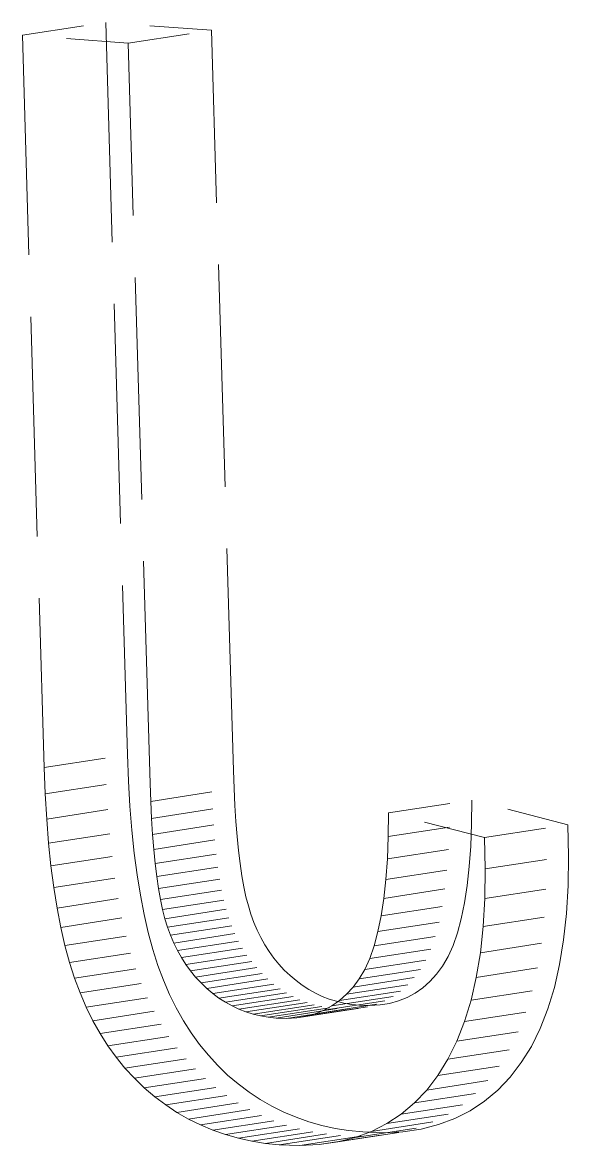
# Model space of a CAD drawing. Extents: x 23 to 417, y 3 to 294.
# Drawn here: x 333.635 to 334.518, y 147.02 to 148.837 of the extents above; entities that cross this region are included whole.
import ezdxf

# ---------------------------------------------------------------- set-up
doc = ezdxf.new("R2010")
doc.units = 0
doc.linetypes.add('DASHED', pattern=[15, 12, -3])
doc.layers.get('0').update_dxf_attribs({"lineweight": 13})

# ---------------------------------------------------------------- blocks, each defined once
blk = doc.blocks.new('BLOCK3535')
at = {"color": 7, "linetype": 'DASHED', "lineweight": 13, "ltscale": 0.006819}
for p, q in [((-37.26, 32.9712), (-36.9904, 33.0126)), ((-36.918, 32.9457), (-36.6485, 32.9871)), ((-37.1898, 30.6026), (-36.9203, 30.644)), ((-37.1865, 30.5172), (-36.9169, 30.5586)), ((-36.8451, 30.4929), (-36.5755, 30.5343)), ((-36.0758, 30.4557), (-35.8063, 30.4971)), ((-37.1817, 30.4357), (-36.9122, 30.4771)), ((-36.8424, 30.4379), (-36.5728, 30.4793)), ((-36.8391, 30.3862), (-36.5695, 30.4276)), ((-36.0769, 30.3788), (-35.8073, 30.4202)), ((-35.7658, 30.3759), (-35.4962, 30.4173)), ((-37.1755, 30.358), (-36.906, 30.3994)), ((-36.8352, 30.3376), (-36.5656, 30.379)), ((-36.0798, 30.3071), (-35.8102, 30.3485)), ((-37.1679, 30.2841), (-36.8983, 30.3255)), ((-36.8307, 30.2922), (-36.5611, 30.3336)), ((-35.7632, 30.2746), (-35.4936, 30.316)), ((-36.8256, 30.25), (-36.556, 30.2915)), ((-36.0846, 30.2405), (-35.815, 30.2819)), ((-37.1587, 30.214), (-36.8892, 30.2555)), ((-36.8198, 30.2111), (-36.5503, 30.2525)), ((-36.8135, 30.1753), (-36.5439, 30.2167)), ((-36.0913, 30.1791), (-35.8217, 30.2205)), ((-35.7646, 30.1788), (-35.495, 30.2202)), ((-37.1482, 30.1478), (-36.8786, 30.1892)), ((-36.8066, 30.1427), (-36.537, 30.1841)), ((-36.799, 30.1133), (-36.5294, 30.1547)), ((-36.0998, 30.1228), (-35.8303, 30.1642)), ((-37.1362, 30.0854), (-36.8666, 30.1268)), ((-36.7906, 30.0861), (-36.521, 30.1275)), ((-35.7699, 30.0883), (-35.5003, 30.1297)), ((-36.781, 30.0598), (-36.5115, 30.1013)), ((-36.1103, 30.0716), (-35.8407, 30.113)), ((-37.1227, 30.0268), (-36.8531, 30.0682)), ((-36.7704, 30.0347), (-36.5008, 30.0761)), ((-36.7585, 30.0106), (-36.489, 30.052)), ((-36.1226, 30.0257), (-35.853, 30.0671)), ((-35.779, 30.0033), (-35.5095, 30.0447)), ((-37.1078, 29.972), (-36.8382, 30.0134)), ((-36.7456, 29.9875), (-36.476, 30.0289)), ((-36.1368, 29.9848), (-35.8672, 30.0263)), ((-36.7315, 29.9655), (-36.462, 30.0069)), ((-36.7163, 29.9445), (-36.4468, 29.986)), ((-36.1528, 29.9492), (-35.8832, 29.9906)), ((-37.0914, 29.921), (-36.8218, 29.9624)), ((-36.7, 29.9246), (-36.4304, 29.9661)), ((-36.6825, 29.9058), (-36.413, 29.9472)), ((-36.1707, 29.9187), (-35.9012, 29.9601)), ((-35.7921, 29.9236), (-35.5226, 29.965)), ((-37.0734, 29.873), (-36.8038, 29.9144)), ((-36.664, 29.888), (-36.3944, 29.9294)), ((-36.6445, 29.8715), (-36.3749, 29.9129)), ((-36.2117, 29.8689), (-35.9421, 29.9103)), ((-36.1904, 29.8923), (-35.9208, 29.9337)), ((-37.0537, 29.8271), (-36.7841, 29.8686)), ((-36.6244, 29.8565), (-36.3548, 29.8979)), ((-36.6035, 29.8431), (-36.334, 29.8845)), ((-36.5821, 29.8312), (-36.3125, 29.8726)), ((-36.259, 29.8314), (-35.9895, 29.8728)), ((-36.2345, 29.8486), (-35.965, 29.89)), ((-35.8091, 29.8494), (-35.5396, 29.8908)), ((-36.56, 29.8208), (-36.2904, 29.8622)), ((-36.5372, 29.812), (-36.2676, 29.8534)), ((-36.5138, 29.8047), (-36.2442, 29.8461)), ((-36.4897, 29.7989), (-36.2201, 29.8403)), ((-36.4649, 29.7947), (-36.1954, 29.8361)), ((-36.4396, 29.792), (-36.17, 29.8334)), ((-36.4055, 29.7909), (-36.1359, 29.8324)), ((-36.373, 29.7929), (-36.1034, 29.8343)), ((-36.3421, 29.798), (-36.0725, 29.8394)), ((-36.3128, 29.806), (-36.0432, 29.8475)), ((-36.2851, 29.8172), (-36.0155, 29.8586)), ((-37.0321, 29.7834), (-36.7625, 29.8248)), ((-35.83, 29.7805), (-35.5605, 29.8219)), ((-37.0088, 29.7419), (-36.7393, 29.7833)), ((-35.8548, 29.7171), (-35.5853, 29.7585)), ((-36.9838, 29.7024), (-36.7142, 29.7438)), ((-36.957, 29.6651), (-36.6874, 29.7065)), ((-35.8836, 29.659), (-35.614, 29.7004)), ((-36.9284, 29.63), (-36.6588, 29.6714)), ((-35.9162, 29.6064), (-35.6466, 29.6478)), ((-36.8981, 29.597), (-36.6285, 29.6384)), ((-36.866, 29.5661), (-36.5964, 29.6075)), ((-36.8321, 29.5374), (-36.5625, 29.5788)), ((-35.9524, 29.5592), (-35.6828, 29.6006)), ((-36.7968, 29.5109), (-36.5272, 29.5523)), ((-35.992, 29.5175), (-35.7224, 29.5589)), ((-36.7603, 29.4869), (-36.4908, 29.5283)), ((-36.7228, 29.4653), (-36.4532, 29.5067)), ((-36.0349, 29.4813), (-35.7654, 29.5227)), ((-36.6842, 29.4461), (-36.4146, 29.4875)), ((-36.6445, 29.4293), (-36.3749, 29.4708)), ((-36.1308, 29.4254), (-35.8613, 29.4668)), ((-36.0812, 29.4506), (-35.8116, 29.492)), ((-36.6036, 29.415), (-36.334, 29.4564)), ((-36.5617, 29.4031), (-36.2921, 29.4445)), ((-36.5186, 29.3936), (-36.249, 29.4351)), ((-36.4744, 29.3866), (-36.2049, 29.428)), ((-36.2401, 29.3915), (-35.9706, 29.4329)), ((-36.1838, 29.4057), (-35.9143, 29.4471)), ((-36.4292, 29.382), (-36.1596, 29.4234)), ((-36.3628, 29.3796), (-36.0932, 29.4211)), ((-36.2998, 29.3828), (-36.0302, 29.4243))]:
    blk.add_line(p, q, dxfattribs=at)
at = {"color": 7, "linetype": 'DASHED', "lineweight": 13, "ltscale": 0.008571}
for p, q in [((-36.6485, 32.9871), (-36.9904, 33.0126)), ((-36.918, 32.9457), (-37.26, 32.9712))]:
    blk.add_line(p, q, dxfattribs=at)
at = {"color": 7, "linetype": 'DASHED', "lineweight": 13, "ltscale": 0.059241}
for p, q in [((-36.9904, 33.0126), (-36.9203, 30.644)), ((-37.26, 32.9712), (-37.1898, 30.6026))]:
    blk.add_line(p, q, dxfattribs=at)
at = {"color": 7, "linetype": 'DASHED', "lineweight": 13, "ltscale": 0.059894}
for p, q in [((-36.5776, 30.5924), (-36.6485, 32.9871)), ((-36.8472, 30.551), (-36.918, 32.9457))]:
    blk.add_line(p, q, dxfattribs=at)
at = {"color": 7, "linetype": 'DASHED', "lineweight": 13, "ltscale": 0.002135}
for p, q in [((-36.9203, 30.644), (-36.9169, 30.5586)), ((-37.1898, 30.6026), (-37.1865, 30.5172))]:
    blk.add_line(p, q, dxfattribs=at)
at = {"color": 7, "linetype": 'DASHED', "lineweight": 13, "ltscale": 0.001455}
for p, q in [((-36.5755, 30.5343), (-36.5776, 30.5924)), ((-36.8451, 30.4929), (-36.8472, 30.551))]:
    blk.add_line(p, q, dxfattribs=at)
at = {"color": 7, "linetype": 'DASHED', "lineweight": 13, "ltscale": 0.002042}
for p, q in [((-36.9169, 30.5586), (-36.9122, 30.4771)), ((-37.1865, 30.5172), (-37.1817, 30.4357))]:
    blk.add_line(p, q, dxfattribs=at)
at = {"color": 7, "linetype": 'DASHED', "lineweight": 13, "ltscale": 0.001376}
for p, q in [((-36.5728, 30.4793), (-36.5755, 30.5343)), ((-36.8424, 30.4379), (-36.8451, 30.4929))]:
    blk.add_line(p, q, dxfattribs=at)
at = {"color": 7, "linetype": 'DASHED', "lineweight": 13, "ltscale": 0.001923}
for p, q in [((-35.8063, 30.4971), (-35.8073, 30.4202)), ((-36.0758, 30.4557), (-36.0769, 30.3788))]:
    blk.add_line(p, q, dxfattribs=at)
at = {"color": 7, "linetype": 'DASHED', "lineweight": 13, "ltscale": 0.008005}
for p, q in [((-35.4962, 30.4173), (-35.8063, 30.4971)), ((-35.7658, 30.3759), (-36.0758, 30.4557))]:
    blk.add_line(p, q, dxfattribs=at)
at = {"color": 7, "linetype": 'DASHED', "lineweight": 13, "ltscale": 0.001949}
for p, q in [((-36.9122, 30.4771), (-36.906, 30.3994)), ((-37.1817, 30.4357), (-37.1755, 30.358))]:
    blk.add_line(p, q, dxfattribs=at)
at = {"color": 7, "linetype": 'DASHED', "lineweight": 13, "ltscale": 0.001297}
for p, q in [((-36.5695, 30.4276), (-36.5728, 30.4793)), ((-36.8391, 30.3862), (-36.8424, 30.4379))]:
    blk.add_line(p, q, dxfattribs=at)
at = {"color": 7, "linetype": 'DASHED', "lineweight": 13, "ltscale": 0.001218}
for p, q in [((-36.5656, 30.379), (-36.5695, 30.4276)), ((-36.8352, 30.3376), (-36.8391, 30.3862)), ((-36.7841, 29.8686), (-36.7625, 29.8248)), ((-37.0537, 29.8271), (-37.0321, 29.7834))]:
    blk.add_line(p, q, dxfattribs=at)
at = {"color": 7, "linetype": 'DASHED', "lineweight": 13, "ltscale": 0.001795}
for p, q in [((-35.8073, 30.4202), (-35.8102, 30.3485)), ((-36.0769, 30.3788), (-36.0798, 30.3071))]:
    blk.add_line(p, q, dxfattribs=at)
at = {"color": 7, "linetype": 'DASHED', "lineweight": 13, "ltscale": 0.002532}
for p, q in [((-35.4936, 30.316), (-35.4962, 30.4173)), ((-35.7632, 30.2746), (-35.7658, 30.3759))]:
    blk.add_line(p, q, dxfattribs=at)
at = {"color": 7, "linetype": 'DASHED', "lineweight": 13, "ltscale": 0.001857}
for p, q in [((-36.906, 30.3994), (-36.8983, 30.3255)), ((-37.1755, 30.358), (-37.1679, 30.2841))]:
    blk.add_line(p, q, dxfattribs=at)
at = {"color": 7, "linetype": 'DASHED', "lineweight": 13, "ltscale": 0.00114}
for p, q in [((-36.5611, 30.3336), (-36.5656, 30.379)), ((-36.8307, 30.2922), (-36.8352, 30.3376))]:
    blk.add_line(p, q, dxfattribs=at)
at = {"color": 7, "linetype": 'DASHED', "lineweight": 13, "ltscale": 0.001669}
for p, q in [((-35.8102, 30.3485), (-35.815, 30.2819)), ((-36.0798, 30.3071), (-36.0846, 30.2405))]:
    blk.add_line(p, q, dxfattribs=at)
at = {"color": 7, "linetype": 'DASHED', "lineweight": 13, "ltscale": 0.001766}
for p, q in [((-36.8983, 30.3255), (-36.8892, 30.2555)), ((-37.1679, 30.2841), (-37.1587, 30.214))]:
    blk.add_line(p, q, dxfattribs=at)
at = {"color": 7, "linetype": 'DASHED', "lineweight": 13, "ltscale": 0.001062}
for p, q in [((-36.556, 30.2915), (-36.5611, 30.3336)), ((-36.8256, 30.25), (-36.8307, 30.2922))]:
    blk.add_line(p, q, dxfattribs=at)
at = {"color": 7, "linetype": 'DASHED', "lineweight": 13, "ltscale": 0.002397}
for p, q in [((-35.495, 30.2202), (-35.4936, 30.316)), ((-35.7646, 30.1788), (-35.7632, 30.2746))]:
    blk.add_line(p, q, dxfattribs=at)
at = {"color": 7, "linetype": 'DASHED', "lineweight": 13, "ltscale": 0.000984809}
for p, q in [((-36.5503, 30.2525), (-36.556, 30.2915)), ((-36.8198, 30.2111), (-36.8256, 30.25))]:
    blk.add_line(p, q, dxfattribs=at)
at = {"color": 7, "linetype": 'DASHED', "lineweight": 13, "ltscale": 0.001545}
for p, q in [((-35.815, 30.2819), (-35.8217, 30.2205)), ((-36.0846, 30.2405), (-36.0913, 30.1791))]:
    blk.add_line(p, q, dxfattribs=at)
at = {"color": 7, "linetype": 'DASHED', "lineweight": 13, "ltscale": 0.001677}
for p, q in [((-36.8892, 30.2555), (-36.8786, 30.1892)), ((-37.1587, 30.214), (-37.1482, 30.1478))]:
    blk.add_line(p, q, dxfattribs=at)
at = {"color": 7, "linetype": 'DASHED', "lineweight": 13, "ltscale": 0.000908379}
for p, q in [((-36.5439, 30.2167), (-36.5503, 30.2525)), ((-36.8135, 30.1753), (-36.8198, 30.2111))]:
    blk.add_line(p, q, dxfattribs=at)
at = {"color": 7, "linetype": 'DASHED', "lineweight": 13, "ltscale": 0.00083297}
for p, q in [((-36.537, 30.1841), (-36.5439, 30.2167)), ((-36.8066, 30.1427), (-36.8135, 30.1753))]:
    blk.add_line(p, q, dxfattribs=at)
at = {"color": 7, "linetype": 'DASHED', "lineweight": 13, "ltscale": 0.001423}
for p, q in [((-35.8217, 30.2205), (-35.8303, 30.1642)), ((-36.0913, 30.1791), (-36.0998, 30.1228))]:
    blk.add_line(p, q, dxfattribs=at)
at = {"color": 7, "linetype": 'DASHED', "lineweight": 13, "ltscale": 0.002265}
for p, q in [((-35.5003, 30.1297), (-35.495, 30.2202)), ((-35.7699, 30.0883), (-35.7646, 30.1788))]:
    blk.add_line(p, q, dxfattribs=at)
at = {"color": 7, "linetype": 'DASHED', "lineweight": 13, "ltscale": 0.001589}
for p, q in [((-36.8786, 30.1892), (-36.8666, 30.1268)), ((-37.1482, 30.1478), (-37.1362, 30.0854))]:
    blk.add_line(p, q, dxfattribs=at)
at = {"color": 7, "linetype": 'DASHED', "lineweight": 13, "ltscale": 0.000758552}
for p, q in [((-36.5294, 30.1547), (-36.537, 30.1841)), ((-36.799, 30.1133), (-36.8066, 30.1427))]:
    blk.add_line(p, q, dxfattribs=at)
at = {"color": 7, "linetype": 'DASHED', "lineweight": 13, "ltscale": 0.000713544}
for p, q in [((-36.521, 30.1275), (-36.5294, 30.1547)), ((-36.7906, 30.0861), (-36.799, 30.1133))]:
    blk.add_line(p, q, dxfattribs=at)
at = {"color": 7, "linetype": 'DASHED', "lineweight": 13, "ltscale": 0.001305}
for p, q in [((-35.8303, 30.1642), (-35.8407, 30.113)), ((-36.0998, 30.1228), (-36.1103, 30.0716))]:
    blk.add_line(p, q, dxfattribs=at)
at = {"color": 7, "linetype": 'DASHED', "lineweight": 13, "ltscale": 0.001503}
for p, q in [((-36.8666, 30.1268), (-36.8531, 30.0682)), ((-37.1362, 30.0854), (-37.1227, 30.0268))]:
    blk.add_line(p, q, dxfattribs=at)
at = {"color": 7, "linetype": 'DASHED', "lineweight": 13, "ltscale": 0.000697324}
for p, q in [((-36.5115, 30.1013), (-36.521, 30.1275)), ((-36.781, 30.0598), (-36.7906, 30.0861))]:
    blk.add_line(p, q, dxfattribs=at)
at = {"color": 7, "linetype": 'DASHED', "lineweight": 13, "ltscale": 0.002139}
for p, q in [((-35.5095, 30.0447), (-35.5003, 30.1297)), ((-35.779, 30.0033), (-35.7699, 30.0883))]:
    blk.add_line(p, q, dxfattribs=at)
at = {"color": 7, "linetype": 'DASHED', "lineweight": 13, "ltscale": 0.000683373}
for p, q in [((-36.5008, 30.0761), (-36.5115, 30.1013)), ((-36.7704, 30.0347), (-36.781, 30.0598))]:
    blk.add_line(p, q, dxfattribs=at)
at = {"color": 7, "linetype": 'DASHED', "lineweight": 13, "ltscale": 0.00119}
for p, q in [((-35.8407, 30.113), (-35.853, 30.0671)), ((-36.1103, 30.0716), (-36.1226, 30.0257))]:
    blk.add_line(p, q, dxfattribs=at)
at = {"color": 7, "linetype": 'DASHED', "lineweight": 13, "ltscale": 0.00142}
for p, q in [((-36.8531, 30.0682), (-36.8382, 30.0134)), ((-37.1227, 30.0268), (-37.1078, 29.972))]:
    blk.add_line(p, q, dxfattribs=at)
at = {"color": 7, "linetype": 'DASHED', "lineweight": 13, "ltscale": 0.000671308}
for p, q in [((-36.489, 30.052), (-36.5008, 30.0761)), ((-36.7585, 30.0106), (-36.7704, 30.0347))]:
    blk.add_line(p, q, dxfattribs=at)
at = {"color": 7, "linetype": 'DASHED', "lineweight": 13, "ltscale": 0.000661025}
for p, q in [((-36.476, 30.0289), (-36.489, 30.052)), ((-36.7456, 29.9875), (-36.7585, 30.0106))]:
    blk.add_line(p, q, dxfattribs=at)
at = {"color": 7, "linetype": 'DASHED', "lineweight": 13, "ltscale": 0.00108}
for p, q in [((-35.853, 30.0671), (-35.8672, 30.0263)), ((-36.1226, 30.0257), (-36.1368, 29.9848))]:
    blk.add_line(p, q, dxfattribs=at)
at = {"color": 7, "linetype": 'DASHED', "lineweight": 13, "ltscale": 0.002018}
for p, q in [((-35.5226, 29.965), (-35.5095, 30.0447)), ((-35.7921, 29.9236), (-35.779, 30.0033))]:
    blk.add_line(p, q, dxfattribs=at)
at = {"color": 7, "linetype": 'DASHED', "lineweight": 13, "ltscale": 0.001339}
for p, q in [((-36.8382, 30.0134), (-36.8218, 29.9624)), ((-37.1078, 29.972), (-37.0914, 29.921))]:
    blk.add_line(p, q, dxfattribs=at)
at = {"color": 7, "linetype": 'DASHED', "lineweight": 13, "ltscale": 0.000653123}
for p, q in [((-36.462, 30.0069), (-36.476, 30.0289)), ((-36.7315, 29.9655), (-36.7456, 29.9875))]:
    blk.add_line(p, q, dxfattribs=at)
at = {"color": 7, "linetype": 'DASHED', "lineweight": 13, "ltscale": 0.000977639}
for p, q in [((-35.8672, 30.0263), (-35.8832, 29.9906)), ((-36.1368, 29.9848), (-36.1528, 29.9492))]:
    blk.add_line(p, q, dxfattribs=at)
at = {"color": 7, "linetype": 'DASHED', "lineweight": 13, "ltscale": 0.000647297}
for p, q in [((-36.4468, 29.986), (-36.462, 30.0069)), ((-36.7163, 29.9445), (-36.7315, 29.9655))]:
    blk.add_line(p, q, dxfattribs=at)
at = {"color": 7, "linetype": 'DASHED', "lineweight": 13, "ltscale": 0.000643561}
for p, q in [((-36.4304, 29.9661), (-36.4468, 29.986)), ((-36.7, 29.9246), (-36.7163, 29.9445))]:
    blk.add_line(p, q, dxfattribs=at)
at = {"color": 7, "linetype": 'DASHED', "lineweight": 13, "ltscale": 0.000884709}
for p, q in [((-35.8832, 29.9906), (-35.9012, 29.9601)), ((-36.1528, 29.9492), (-36.1707, 29.9187))]:
    blk.add_line(p, q, dxfattribs=at)
at = {"color": 7, "linetype": 'DASHED', "lineweight": 13, "ltscale": 0.001281}
for p, q in [((-36.8218, 29.9624), (-36.8038, 29.9144)), ((-37.0914, 29.921), (-37.0734, 29.873))]:
    blk.add_line(p, q, dxfattribs=at)
at = {"color": 7, "linetype": 'DASHED', "lineweight": 13, "ltscale": 0.000642474}
for p, q in [((-36.413, 29.9472), (-36.4304, 29.9661)), ((-36.6825, 29.9058), (-36.7, 29.9246))]:
    blk.add_line(p, q, dxfattribs=at)
at = {"color": 7, "linetype": 'DASHED', "lineweight": 13, "ltscale": 0.000643282}
for p, q in [((-36.3944, 29.9294), (-36.413, 29.9472)), ((-36.664, 29.888), (-36.6825, 29.9058))]:
    blk.add_line(p, q, dxfattribs=at)
at = {"color": 7, "linetype": 'DASHED', "lineweight": 13, "ltscale": 0.000823139}
for p, q in [((-35.9012, 29.9601), (-35.9208, 29.9337)), ((-36.1707, 29.9187), (-36.1904, 29.8923))]:
    blk.add_line(p, q, dxfattribs=at)
at = {"color": 7, "linetype": 'DASHED', "lineweight": 13, "ltscale": 0.001904}
for p, q in [((-35.5396, 29.8908), (-35.5226, 29.965)), ((-35.8091, 29.8494), (-35.7921, 29.9236))]:
    blk.add_line(p, q, dxfattribs=at)
at = {"color": 7, "linetype": 'DASHED', "lineweight": 13, "ltscale": 0.001248}
for p, q in [((-36.8038, 29.9144), (-36.7841, 29.8686)), ((-37.0734, 29.873), (-37.0537, 29.8271))]:
    blk.add_line(p, q, dxfattribs=at)
at = {"color": 7, "linetype": 'DASHED', "lineweight": 13, "ltscale": 0.000638313}
for p, q in [((-36.3749, 29.9129), (-36.3944, 29.9294)), ((-36.6445, 29.8715), (-36.664, 29.888))]:
    blk.add_line(p, q, dxfattribs=at)
at = {"color": 7, "linetype": 'DASHED', "lineweight": 13, "ltscale": 0.000627369}
for p, q in [((-36.3548, 29.8979), (-36.3749, 29.9129)), ((-36.6244, 29.8565), (-36.6445, 29.8715))]:
    blk.add_line(p, q, dxfattribs=at)
at = {"color": 7, "linetype": 'DASHED', "lineweight": 13, "ltscale": 0.000764381}
for p, q in [((-35.9421, 29.9103), (-35.965, 29.89)), ((-36.2117, 29.8689), (-36.2345, 29.8486))]:
    blk.add_line(p, q, dxfattribs=at)
at = {"color": 7, "linetype": 'DASHED', "lineweight": 13, "ltscale": 0.000789761}
for p, q in [((-35.9208, 29.9337), (-35.9421, 29.9103)), ((-36.1904, 29.8923), (-36.2117, 29.8689))]:
    blk.add_line(p, q, dxfattribs=at)
at = {"color": 7, "linetype": 'DASHED', "lineweight": 13, "ltscale": 0.000619204}
for p, q in [((-36.334, 29.8845), (-36.3548, 29.8979)), ((-36.6035, 29.8431), (-36.6244, 29.8565))]:
    blk.add_line(p, q, dxfattribs=at)
at = {"color": 7, "linetype": 'DASHED', "lineweight": 13, "ltscale": 0.000612967}
for p, q in [((-36.3125, 29.8726), (-36.334, 29.8845)), ((-36.5821, 29.8312), (-36.6035, 29.8431))]:
    blk.add_line(p, q, dxfattribs=at)
at = {"color": 7, "linetype": 'DASHED', "lineweight": 13, "ltscale": 0.000610475}
for p, q in [((-36.2904, 29.8622), (-36.3125, 29.8726)), ((-36.56, 29.8208), (-36.5821, 29.8312))]:
    blk.add_line(p, q, dxfattribs=at)
at = {"color": 7, "linetype": 'DASHED', "lineweight": 13, "ltscale": 0.000742319}
for p, q in [((-35.9895, 29.8728), (-36.0155, 29.8586)), ((-36.259, 29.8314), (-36.2851, 29.8172))]:
    blk.add_line(p, q, dxfattribs=at)
at = {"color": 7, "linetype": 'DASHED', "lineweight": 13, "ltscale": 0.000748679}
for p, q in [((-35.965, 29.89), (-35.9895, 29.8728)), ((-36.2345, 29.8486), (-36.259, 29.8314))]:
    blk.add_line(p, q, dxfattribs=at)
at = {"color": 7, "linetype": 'DASHED', "lineweight": 13, "ltscale": 0.001799}
for p, q in [((-35.5605, 29.8219), (-35.5396, 29.8908)), ((-35.83, 29.7805), (-35.8091, 29.8494))]:
    blk.add_line(p, q, dxfattribs=at)
at = {"color": 7, "linetype": 'DASHED', "lineweight": 13, "ltscale": 0.000610849}
for p, q in [((-36.2676, 29.8534), (-36.2904, 29.8622)), ((-36.5372, 29.812), (-36.56, 29.8208))]:
    blk.add_line(p, q, dxfattribs=at)
at = {"color": 7, "linetype": 'DASHED', "lineweight": 13, "ltscale": 0.000613089}
for p, q in [((-36.2442, 29.8461), (-36.2676, 29.8534)), ((-36.5138, 29.8047), (-36.5372, 29.812))]:
    blk.add_line(p, q, dxfattribs=at)
at = {"color": 7, "linetype": 'DASHED', "lineweight": 13, "ltscale": 0.000619114}
for p, q in [((-36.2201, 29.8403), (-36.2442, 29.8461)), ((-36.4897, 29.7989), (-36.5138, 29.8047))]:
    blk.add_line(p, q, dxfattribs=at)
at = {"color": 7, "linetype": 'DASHED', "lineweight": 13, "ltscale": 0.000627998}
for p, q in [((-36.1954, 29.8361), (-36.2201, 29.8403)), ((-36.4649, 29.7947), (-36.4897, 29.7989))]:
    blk.add_line(p, q, dxfattribs=at)
at = {"color": 7, "linetype": 'DASHED', "lineweight": 13, "ltscale": 0.000638274}
for p, q in [((-36.17, 29.8334), (-36.1954, 29.8361)), ((-36.4396, 29.792), (-36.4649, 29.7947))]:
    blk.add_line(p, q, dxfattribs=at)
at = {"color": 7, "linetype": 'DASHED', "lineweight": 13, "ltscale": 0.00085315}
for p, q in [((-36.1359, 29.8324), (-36.17, 29.8334)), ((-36.4055, 29.7909), (-36.4396, 29.792))]:
    blk.add_line(p, q, dxfattribs=at)
at = {"color": 7, "linetype": 'DASHED', "lineweight": 13, "ltscale": 0.000813748}
for p, q in [((-36.1034, 29.8343), (-36.1359, 29.8324)), ((-36.373, 29.7929), (-36.4055, 29.7909))]:
    blk.add_line(p, q, dxfattribs=at)
at = {"color": 7, "linetype": 'DASHED', "lineweight": 13, "ltscale": 0.000781982}
for p, q in [((-36.0725, 29.8394), (-36.1034, 29.8343)), ((-36.3421, 29.798), (-36.373, 29.7929))]:
    blk.add_line(p, q, dxfattribs=at)
at = {"color": 7, "linetype": 'DASHED', "lineweight": 13, "ltscale": 0.000759853}
for p, q in [((-36.0432, 29.8475), (-36.0725, 29.8394)), ((-36.3128, 29.806), (-36.3421, 29.798))]:
    blk.add_line(p, q, dxfattribs=at)
at = {"color": 7, "linetype": 'DASHED', "lineweight": 13, "ltscale": 0.00074588}
for p, q in [((-36.0155, 29.8586), (-36.0432, 29.8475)), ((-36.2851, 29.8172), (-36.3128, 29.806))]:
    blk.add_line(p, q, dxfattribs=at)
at = {"color": 7, "linetype": 'DASHED', "lineweight": 13, "ltscale": 0.001191}
for p, q in [((-36.7625, 29.8248), (-36.7393, 29.7833)), ((-37.0321, 29.7834), (-37.0088, 29.7419))]:
    blk.add_line(p, q, dxfattribs=at)
at = {"color": 7, "linetype": 'DASHED', "lineweight": 13, "ltscale": 0.001703}
for p, q in [((-35.5853, 29.7585), (-35.5605, 29.8219)), ((-35.8548, 29.7171), (-35.83, 29.7805))]:
    blk.add_line(p, q, dxfattribs=at)
at = {"color": 7, "linetype": 'DASHED', "lineweight": 13, "ltscale": 0.001168}
for p, q in [((-36.7393, 29.7833), (-36.7142, 29.7438)), ((-37.0088, 29.7419), (-36.9838, 29.7024))]:
    blk.add_line(p, q, dxfattribs=at)
at = {"color": 7, "linetype": 'DASHED', "lineweight": 13, "ltscale": 0.001619}
for p, q in [((-35.614, 29.7004), (-35.5853, 29.7585)), ((-35.8836, 29.659), (-35.8548, 29.7171))]:
    blk.add_line(p, q, dxfattribs=at)
at = {"color": 7, "linetype": 'DASHED', "lineweight": 13, "ltscale": 0.001148}
for p, q in [((-36.7142, 29.7438), (-36.6874, 29.7065)), ((-36.9838, 29.7024), (-36.957, 29.6651))]:
    blk.add_line(p, q, dxfattribs=at)
at = {"color": 7, "linetype": 'DASHED', "lineweight": 13, "ltscale": 0.001133}
for p, q in [((-36.6874, 29.7065), (-36.6588, 29.6714)), ((-36.957, 29.6651), (-36.9284, 29.63))]:
    blk.add_line(p, q, dxfattribs=at)
at = {"color": 7, "linetype": 'DASHED', "lineweight": 13, "ltscale": 0.001548}
for p, q in [((-35.6466, 29.6478), (-35.614, 29.7004)), ((-35.9162, 29.6064), (-35.8836, 29.659))]:
    blk.add_line(p, q, dxfattribs=at)
at = {"color": 7, "linetype": 'DASHED', "lineweight": 13, "ltscale": 0.001121}
for p, q in [((-36.6588, 29.6714), (-36.6285, 29.6384)), ((-36.9284, 29.63), (-36.8981, 29.597))]:
    blk.add_line(p, q, dxfattribs=at)
at = {"color": 7, "linetype": 'DASHED', "lineweight": 13, "ltscale": 0.001488}
for p, q in [((-35.6828, 29.6006), (-35.6466, 29.6478)), ((-35.9524, 29.5592), (-35.9162, 29.6064))]:
    blk.add_line(p, q, dxfattribs=at)
at = {"color": 7, "linetype": 'DASHED', "lineweight": 13, "ltscale": 0.001114}
for p, q in [((-36.6285, 29.6384), (-36.5964, 29.6075)), ((-36.8981, 29.597), (-36.866, 29.5661))]:
    blk.add_line(p, q, dxfattribs=at)
at = {"color": 7, "linetype": 'DASHED', "lineweight": 13, "ltscale": 0.00111}
for p, q in [((-36.5964, 29.6075), (-36.5625, 29.5788)), ((-36.866, 29.5661), (-36.8321, 29.5374))]:
    blk.add_line(p, q, dxfattribs=at)
at = {"color": 7, "linetype": 'DASHED', "lineweight": 13, "ltscale": 0.001103}
for p, q in [((-36.5625, 29.5788), (-36.5272, 29.5523)), ((-36.8321, 29.5374), (-36.7968, 29.5109))]:
    blk.add_line(p, q, dxfattribs=at)
at = {"color": 7, "linetype": 'DASHED', "lineweight": 13, "ltscale": 0.001437}
for p, q in [((-35.7224, 29.5589), (-35.6828, 29.6006)), ((-35.992, 29.5175), (-35.9524, 29.5592))]:
    blk.add_line(p, q, dxfattribs=at)
at = {"color": 7, "linetype": 'DASHED', "lineweight": 13, "ltscale": 0.001091}
for p, q in [((-36.5272, 29.5523), (-36.4908, 29.5283)), ((-36.7968, 29.5109), (-36.7603, 29.4869))]:
    blk.add_line(p, q, dxfattribs=at)
at = {"color": 7, "linetype": 'DASHED', "lineweight": 13, "ltscale": 0.001404}
for p, q in [((-35.7654, 29.5227), (-35.7224, 29.5589)), ((-36.0349, 29.4813), (-35.992, 29.5175))]:
    blk.add_line(p, q, dxfattribs=at)
at = {"color": 7, "linetype": 'DASHED', "lineweight": 13, "ltscale": 0.001082}
for p, q in [((-36.4908, 29.5283), (-36.4532, 29.5067)), ((-36.7603, 29.4869), (-36.7228, 29.4653)), ((-36.3749, 29.4708), (-36.334, 29.4564)), ((-36.6445, 29.4293), (-36.6036, 29.415))]:
    blk.add_line(p, q, dxfattribs=at)
at = {"color": 7, "linetype": 'DASHED', "lineweight": 13, "ltscale": 0.001078}
for p, q in [((-36.4532, 29.5067), (-36.4146, 29.4875)), ((-36.7228, 29.4653), (-36.6842, 29.4461)), ((-36.4146, 29.4875), (-36.3749, 29.4708)), ((-36.6842, 29.4461), (-36.6445, 29.4293))]:
    blk.add_line(p, q, dxfattribs=at)
at = {"color": 7, "linetype": 'DASHED', "lineweight": 13, "ltscale": 0.001388}
for p, q in [((-35.8116, 29.492), (-35.7654, 29.5227)), ((-36.0812, 29.4506), (-36.0349, 29.4813))]:
    blk.add_line(p, q, dxfattribs=at)
at = {"color": 7, "linetype": 'DASHED', "lineweight": 13, "ltscale": 0.001413}
for p, q in [((-35.9143, 29.4471), (-35.8613, 29.4668)), ((-36.1838, 29.4057), (-36.1308, 29.4254))]:
    blk.add_line(p, q, dxfattribs=at)
at = {"color": 7, "linetype": 'DASHED', "lineweight": 13, "ltscale": 0.001391}
for p, q in [((-35.8613, 29.4668), (-35.8116, 29.492)), ((-36.1308, 29.4254), (-36.0812, 29.4506))]:
    blk.add_line(p, q, dxfattribs=at)
at = {"color": 7, "linetype": 'DASHED', "lineweight": 13, "ltscale": 0.00109}
for p, q in [((-36.334, 29.4564), (-36.2921, 29.4445)), ((-36.6036, 29.415), (-36.5617, 29.4031))]:
    blk.add_line(p, q, dxfattribs=at)
at = {"color": 7, "linetype": 'DASHED', "lineweight": 13, "ltscale": 0.001102}
for p, q in [((-36.2921, 29.4445), (-36.249, 29.4351)), ((-36.5617, 29.4031), (-36.5186, 29.3936))]:
    blk.add_line(p, q, dxfattribs=at)
at = {"color": 7, "linetype": 'DASHED', "lineweight": 13, "ltscale": 0.001118}
for p, q in [((-36.249, 29.4351), (-36.2049, 29.428)), ((-36.5186, 29.3936), (-36.4744, 29.3866))]:
    blk.add_line(p, q, dxfattribs=at)
at = {"color": 7, "linetype": 'DASHED', "lineweight": 13, "ltscale": 0.001138}
for p, q in [((-36.2049, 29.428), (-36.1596, 29.4234)), ((-36.4744, 29.3866), (-36.4292, 29.382))]:
    blk.add_line(p, q, dxfattribs=at)
at = {"color": 7, "linetype": 'DASHED', "lineweight": 13, "ltscale": 0.001507}
for p, q in [((-36.0302, 29.4243), (-35.9706, 29.4329)), ((-36.2998, 29.3828), (-36.2401, 29.3915))]:
    blk.add_line(p, q, dxfattribs=at)
at = {"color": 7, "linetype": 'DASHED', "lineweight": 13, "ltscale": 0.001452}
for p, q in [((-35.9706, 29.4329), (-35.9143, 29.4471)), ((-36.2401, 29.3915), (-36.1838, 29.4057))]:
    blk.add_line(p, q, dxfattribs=at)
at = {"color": 7, "linetype": 'DASHED', "lineweight": 13, "ltscale": 0.00166}
for p, q in [((-36.1596, 29.4234), (-36.0932, 29.4211)), ((-36.4292, 29.382), (-36.3628, 29.3796))]:
    blk.add_line(p, q, dxfattribs=at)
at = {"color": 7, "linetype": 'DASHED', "lineweight": 13, "ltscale": 0.001577}
for p, q in [((-36.0932, 29.4211), (-36.0302, 29.4243)), ((-36.3628, 29.3796), (-36.2998, 29.3828))]:
    blk.add_line(p, q, dxfattribs=at)

msp = doc.modelspace()

# ---------------------------------------------------------------- block references
at = {"lineweight": 0, "xscale": 0.5, "yscale": 0.5, "zscale": 0.5}
msp.add_blockref('BLOCK3535', (352.2652, 132.3303), dxfattribs=at)

doc.saveas('drawing.dxf')
